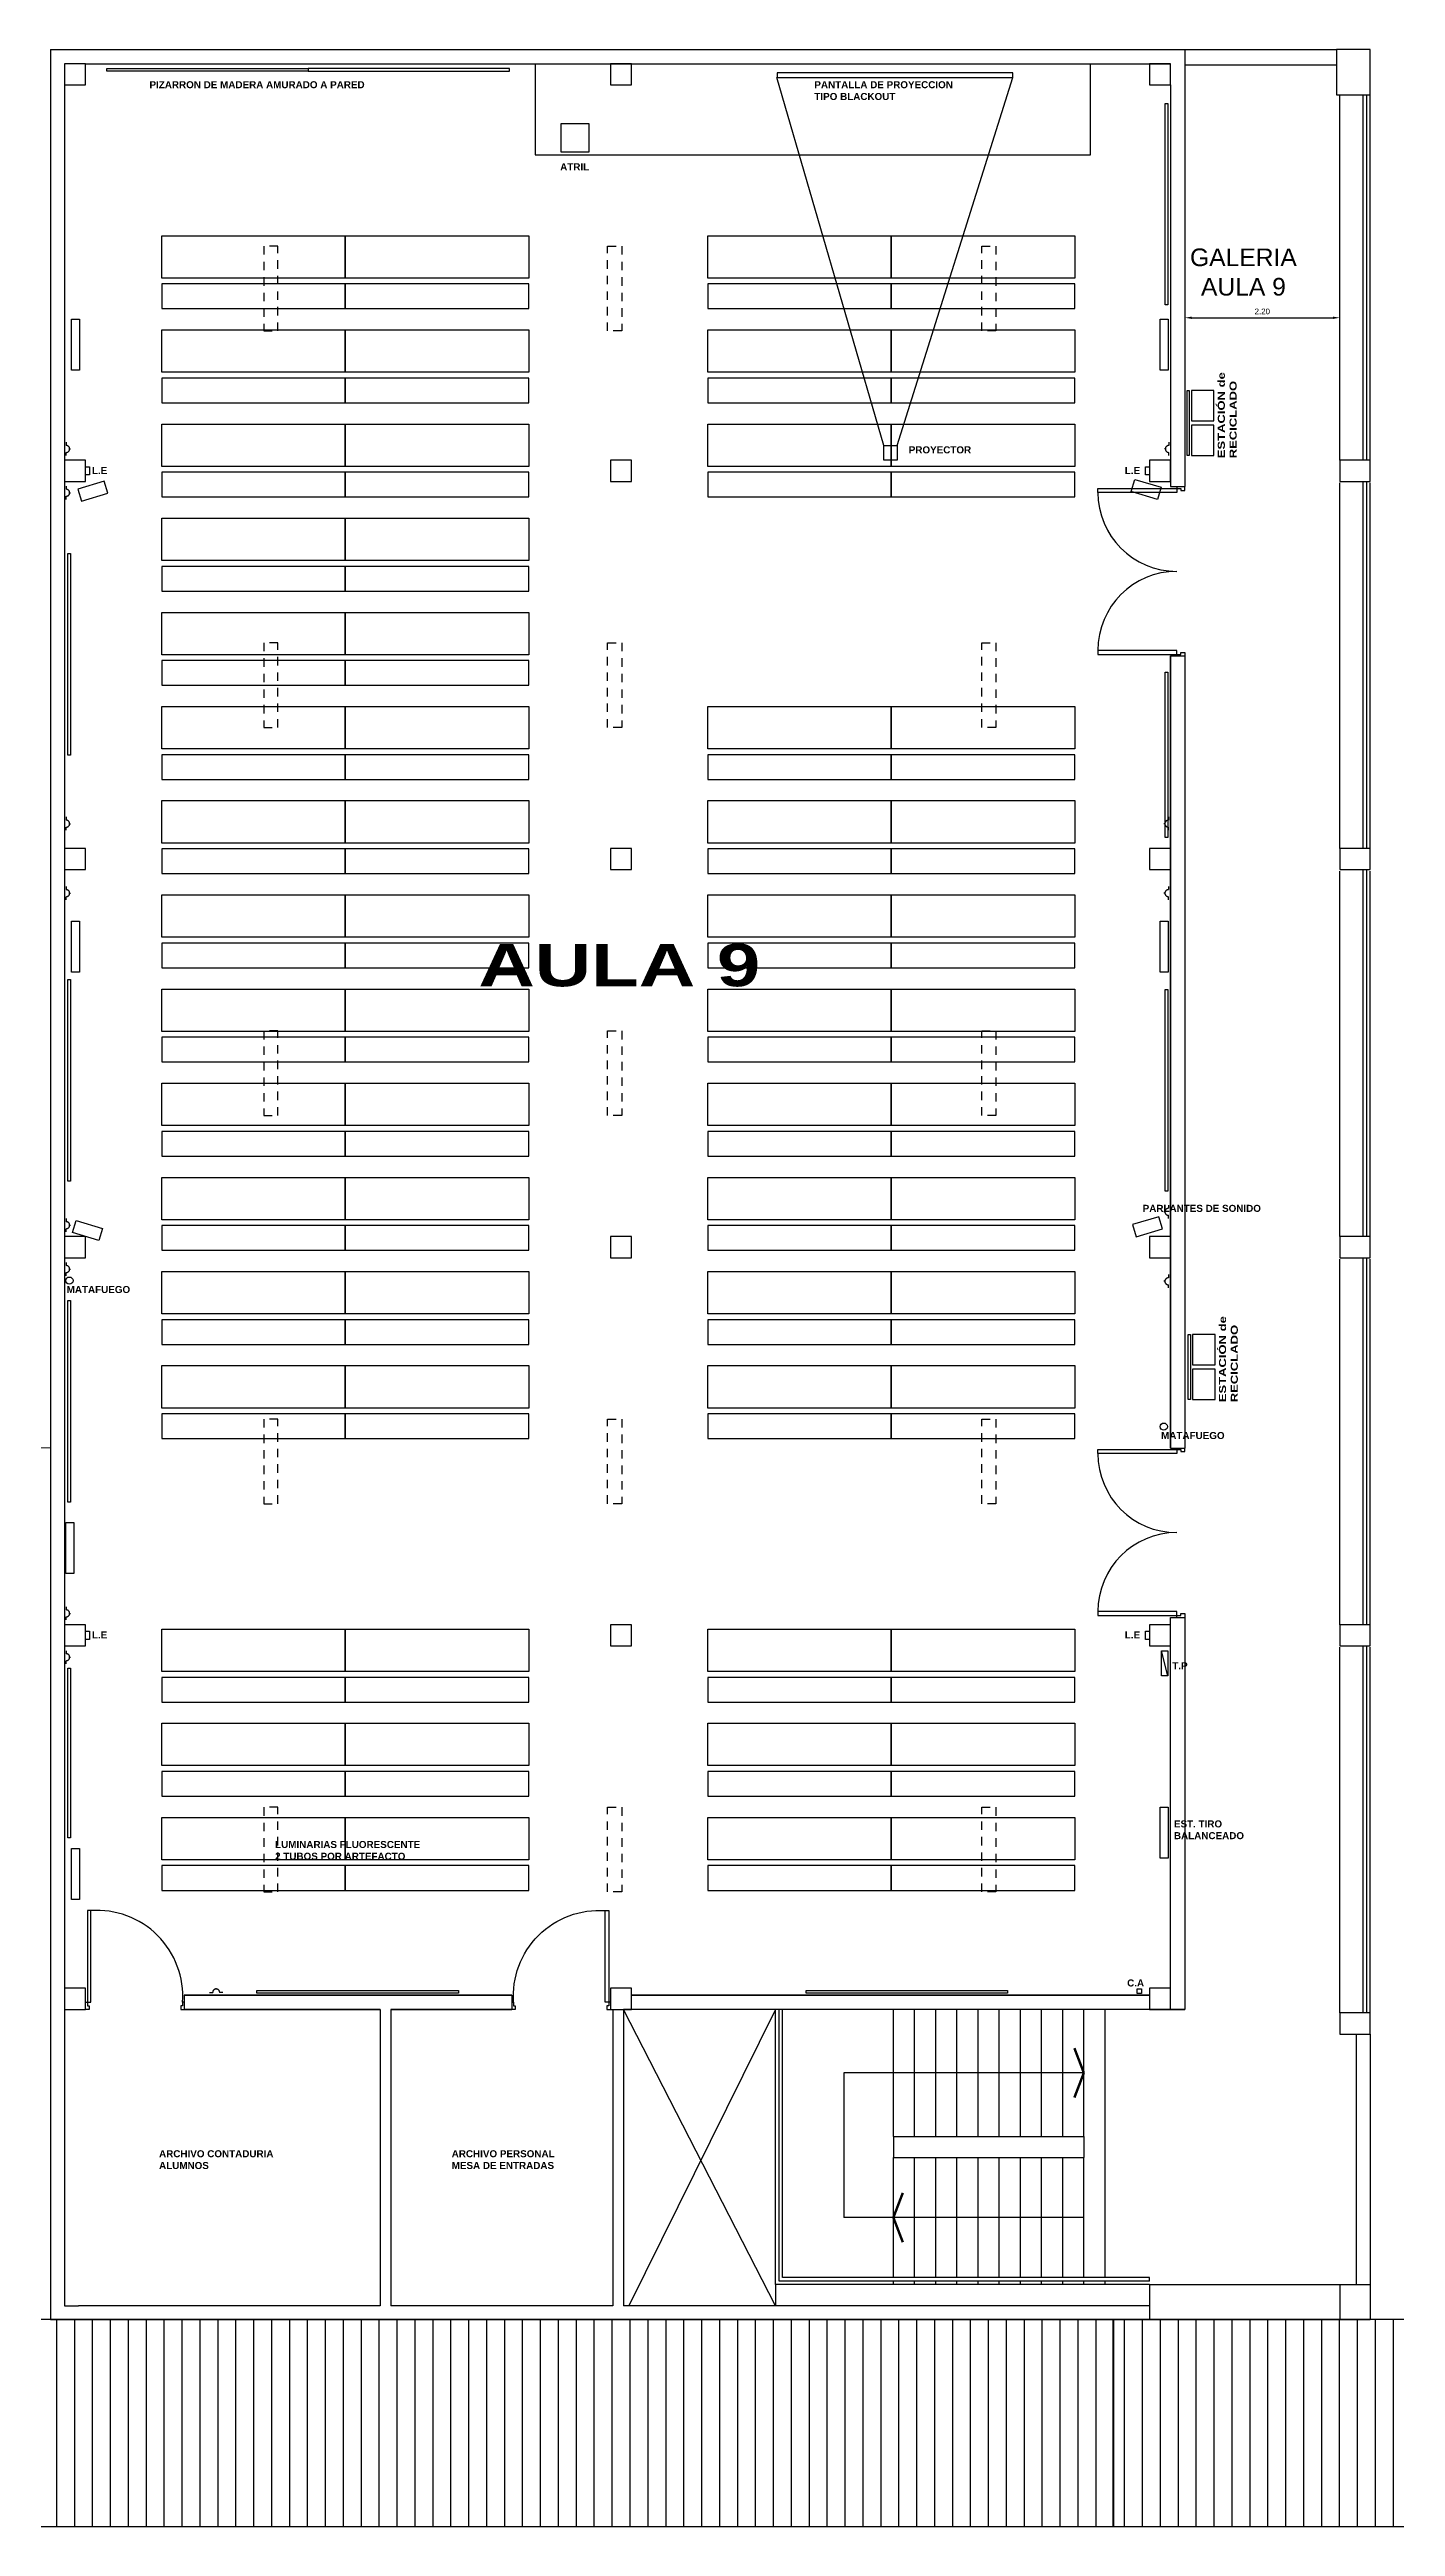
# Model space of a CAD drawing. Header units: millimetres. Extents: x -735 to -481, y 85 to 450.
# Drawn here: x -667.93 to -648.85, y 342.41 to 377.51 of the extents above; entities that cross this region are included whole.
import ezdxf

# ---------------------------------------------------------------- set-up
doc = ezdxf.new("R2010")
doc.units = ezdxf.units.MM
doc.header["$PDMODE"] = 35
doc.header["$PDSIZE"] = -2
doc.linetypes.add('ACAD_ISO02W100', pattern=[15, 12, -3])
doc.layers.get('0').update_dxf_attribs({"color": 6, "linetype": 'CONTINUOUS'})
doc.layers.get('Defpoints').update_dxf_attribs({"linetype": 'CONTINUOUS'})
for name, color, linetype in [('01', 1, 'CONTINUOUS'), ('1', 1, 'CONTINUOUS'), ('A-CARPINTERIAS PUERTAS', 2, 'CONTINUOUS'), ('A-MUROS', 5, 'CONTINUOUS'), ('dib - cotas', 1, 'CONTINUOUS'), ('dib - muro vista1', 1, 'CONTINUOUS'), ('dib - muro vista2', 2, 'CONTINUOUS'), ('dib - texto', 2, 'CONTINUOUS'), ('dib-muros corte', 5, 'CONTINUOUS'), ('dib-muros vista 2', 2, 'CONTINUOUS'), ('E-COLUMNAS CUADRADAS', 6, 'CONTINUOUS'), ('ESTUFAS', 50, 'CONTINUOUS'), ('HOJA', 4, 'CONTINUOUS'), ('iluminacion LED', 10, 'CONTINUOUS'), ('LUZ EMERGENCIA', 2, 'CONTINUOUS'), ('matafuegos', 1, 'CONTINUOUS'), ('mobiliario aulas', 254, 'CONTINUOUS'), ('MUROS', 4, 'CONTINUOUS'), ('SOLADOS EXTERIORES', 8, 'CONTINUOUS'), ('sonido', 1, 'CONTINUOUS'), ('T-LOCALES', 7, 'CONTINUOUS'), ('TABLERO PRINCIPAL', 1, 'CONTINUOUS'), ('TEXTO1-100', 1, 'CONTINUOUS'), ('tomas', 10, 'CONTINUOUS'), ('VISTA', 1, 'CONTINUOUS')]:
    doc.layers.add(name, color=color, linetype=linetype)
doc.layers.add('SUPERFICIES', color=6, linetype='CONTINUOUS', plot=False)
doc.styles.add('ARIAL', font='swisseb.ttf', dxfattribs={"width": 1.32})
doc.styles.get("Standard").update_dxf_attribs({"font": 'arial.ttf'})
doc.styles.add('STYLE1', font='swisseb.ttf', dxfattribs={"width": 1.32})
doc.styles.add('STYLE2', font='arial.ttf')
doc.dimstyles.new('COTAS2', dxfattribs={"dimtxt": 0.2, "dimasz": 0.25, "dimexe": 0.2, "dimexo": 0.2, "dimgap": 0.12, "dimtad": 1, "dimzin": 0, "dimdsep": 46, "dimtxsty": 'STYLE2', "dimcen": 2.5, "dimse1": 1, "dimse2": 1, "dimclrd": 1, "dimclre": 1, "dimclrt": 2, "dimadec": 0, "dimazin": 0, "dimtfac": 1, "dimtdec": 4, "dimtofl": 0, "dimtmove": 1, "dimatfit": 3, "dimfxl": 1, "dimtolj": 1, "dimtzin": 0, "dimarcsym": 0})

# ---------------------------------------------------------------- blocks, each defined once
blk = doc.blocks.new('puerta1.4')
at = {"color": 3}
blk.add_lwpolyline([(9.878, 28.775), (9.928, 28.775), (9.928, 30.075), (9.878, 30.075)], close=True, dxfattribs=at)
at = {"color": 2}
for points in [[(9.853, 28.775), (9.878, 28.775), (9.878, 28.725), (9.903, 28.725), (9.903, 28.675), (9.878, 28.675), (9.878, 28.675), (9.853, 28.675)], [(11.252, 28.775), (11.228, 28.775), (11.228, 28.725), (11.203, 28.725), (11.203, 28.675), (11.228, 28.675), (11.228, 28.675), (11.252, 28.675)]]:
    blk.add_lwpolyline(points, dxfattribs=at)
at = {"color": 1}
blk.add_arc((10.012, 28.86), 1.218, 356.0169, 93.9831, dxfattribs=at)
blk = doc.blocks.new('*D139')
at = {"layer": '01', "color": 1, "lineweight": -2, "transparency": 16777216}
blk.add_line((-651.737, 373.706), (-649.737, 373.706), dxfattribs=at)
at = {"layer": '01', "color": 1, "transparency": 16777216}
for points in [[(-651.737, 373.722), (-651.737, 373.689), (-651.837, 373.706)], [(-649.737, 373.722), (-649.737, 373.689), (-649.637, 373.706)]]:
    blk.add_solid(points, dxfattribs=at)
at = {"layer": 'Defpoints', "color": 0, "transparency": 16777216}
for p in [(-649.637, 374.723), (-651.837, 374.001), (-649.637, 373.706)]:
    blk.add_point(p, dxfattribs=at)
at = {"layer": '01', "color": 2, "transparency": 16777216, "insert": (-650.737, 373.795), "char_height": 0.08, "attachment_point": 5, "style": 'STYLE2'}
blk.add_mtext('\\A1;2.20', dxfattribs=at)

msp = doc.modelspace()

# ---------------------------------------------------------------- hatches: boundary and pattern name
at = {"layer": 'dib - muro vista1'}
h = msp.add_hatch(dxfattribs=at)
h.set_pattern_fill('ANSI31', color=256, scale=0.08, angle=45, style=0)
h.set_pattern_definition([(90, (-597.3173, 264.55573), (-0.254, 3e-17), [])])
h.paths.add_polyline_path([(-652.855, 345.344), (-652.855, 342.409), (-596.445, 342.409), (-596.445, 345.344)])

# ---------------------------------------------------------------- linework, layer by layer
at = {"layer": '1'}
for points in [[(-649.687, 377.506), (-649.687, 377.506)], [(-651.743, 372.675), (-651.743, 372.245)], [(-651.743, 372.245), (-651.423, 372.245), (-651.423, 372.675), (-651.743, 372.675)], [(-651.743, 372.183), (-651.743, 371.753)], [(-651.743, 371.753), (-651.423, 371.753), (-651.423, 372.183), (-651.743, 372.183)], [(-651.726, 359.298), (-651.726, 358.868)], [(-651.726, 358.868), (-651.406, 358.868), (-651.406, 359.298), (-651.726, 359.298)], [(-651.726, 358.806), (-651.726, 358.376)], [(-651.726, 358.376), (-651.406, 358.376), (-651.406, 358.806), (-651.726, 358.806)]]:
    msp.add_lwpolyline(points, dxfattribs=at)
for points in [[(-651.772, 372.675), (-651.772, 371.753), (-651.803, 371.753), (-651.803, 372.675)], [(-651.755, 359.298), (-651.755, 358.376), (-651.786, 358.376), (-651.786, 359.298)]]:
    msp.add_lwpolyline(points, close=True, dxfattribs=at)
at = {"layer": 'A-CARPINTERIAS PUERTAS', "color": 3}
for points in [[(-651.949, 371.288), (-651.949, 371.232), (-653.068, 371.232), (-653.068, 371.288)], [(-651.949, 368.936), (-651.949, 368.992), (-653.068, 368.992), (-653.068, 368.936)], [(-651.949, 357.668), (-651.949, 357.612), (-653.068, 357.612), (-653.068, 357.668)], [(-651.949, 355.316), (-651.949, 355.372), (-653.068, 355.372), (-653.068, 355.316)]]:
    msp.add_lwpolyline(points, close=True, dxfattribs=at)
at = {"layer": 'A-CARPINTERIAS PUERTAS', "color": 2}
for points in [[(-651.949, 371.316), (-651.949, 371.288), (-651.893, 371.288), (-651.893, 371.26), (-651.837, 371.26), (-651.837, 371.288), (-651.837, 371.288), (-651.837, 371.316)], [(-651.949, 368.916), (-651.949, 368.936), (-651.893, 368.936), (-651.893, 368.964), (-651.837, 368.964), (-651.837, 368.936), (-651.837, 368.936), (-651.837, 368.916)], [(-651.949, 357.688), (-651.949, 357.668), (-651.893, 357.668), (-651.893, 357.64), (-651.837, 357.64), (-651.837, 357.668), (-651.837, 357.668), (-651.837, 357.688)], [(-651.949, 355.288), (-651.949, 355.316), (-651.893, 355.316), (-651.893, 355.344), (-651.837, 355.344), (-651.837, 355.316), (-651.837, 355.316), (-651.837, 355.288)]]:
    msp.add_lwpolyline(points, dxfattribs=at)
at = {"layer": 'A-CARPINTERIAS PUERTAS'}
for centre, start, end in [((-651.949, 371.232), 180, 270), ((-651.949, 368.992), 90, 180), ((-651.949, 357.612), 180, 270), ((-651.949, 355.372), 90, 180)]:
    msp.add_arc(centre, 1.12, start, end, dxfattribs=at)
at = {"layer": 'A-MUROS'}
for p, q in [((-651.837, 352.623), (-651.837, 349.736)), ((-657.537, 349.736), (-659.792, 349.736)), ((-651.837, 349.736), (-657.637, 349.736)), ((-655.967, 347.936), (-653.267, 347.936)), ((-655.967, 347.936), (-655.967, 347.636)), ((-653.267, 347.936), (-653.267, 347.636)), ((-655.967, 347.636), (-653.267, 347.636))]:
    msp.add_line(p, q, dxfattribs=at)
at = {"layer": 'dib - cotas'}
for p, q in [((-670.728, 345.344), (-596.445, 345.344)), ((-652.855, 345.346), (-596.445, 345.346)), ((-652.855, 345.344), (-652.855, 342.409)), ((-670.73, 342.409), (-596.445, 342.409))]:
    msp.add_line(p, q, dxfattribs=at)
at = {"layer": 'dib - muro vista1'}
for p, q in [((-667.917, 357.691), (-691.826, 357.653)), ((-657.587, 345.886), (-657.587, 349.736)), ((-657.537, 345.936), (-657.537, 349.736)), ((-653.267, 348.836), (-656.67, 348.836)), ((-656.67, 348.836), (-656.67, 346.786)), ((-653.267, 346.786), (-656.67, 346.786)), ((-652.337, 345.886), (-657.587, 345.886)), ((-652.337, 345.936), (-657.537, 345.936)), ((-652.337, 345.886), (-652.337, 345.936)), ((-667.826, 342.409), (-667.826, 345.344)), ((-667.572, 342.409), (-667.572, 345.344)), ((-667.318, 342.409), (-667.318, 345.344)), ((-667.064, 342.409), (-667.064, 345.344)), ((-666.81, 342.409), (-666.81, 345.344)), ((-666.556, 342.409), (-666.556, 345.344)), ((-666.302, 342.409), (-666.302, 345.344)), ((-666.048, 342.409), (-666.048, 345.344)), ((-665.794, 342.409), (-665.794, 345.344)), ((-665.54, 342.409), (-665.54, 345.344)), ((-665.286, 342.409), (-665.286, 345.344)), ((-665.032, 342.409), (-665.032, 345.344)), ((-664.778, 342.409), (-664.778, 345.344)), ((-664.524, 342.409), (-664.524, 345.344)), ((-664.27, 342.409), (-664.27, 345.344)), ((-664.016, 342.409), (-664.016, 345.344)), ((-663.762, 342.409), (-663.762, 345.344)), ((-663.508, 342.409), (-663.508, 345.344)), ((-663.254, 342.409), (-663.254, 345.344)), ((-663, 342.409), (-663, 345.344)), ((-662.746, 342.409), (-662.746, 345.344)), ((-662.492, 342.409), (-662.492, 345.344)), ((-662.238, 342.409), (-662.238, 345.344)), ((-661.984, 342.409), (-661.984, 345.344)), ((-661.73, 342.409), (-661.73, 345.344)), ((-661.476, 342.409), (-661.476, 345.344)), ((-661.222, 342.409), (-661.222, 345.344)), ((-660.968, 342.409), (-660.968, 345.344)), ((-660.714, 342.409), (-660.714, 345.344)), ((-660.46, 342.409), (-660.46, 345.344)), ((-660.206, 342.409), (-660.206, 345.344)), ((-659.952, 342.409), (-659.952, 345.344)), ((-659.698, 342.409), (-659.698, 345.344)), ((-659.444, 342.409), (-659.444, 345.344)), ((-659.19, 342.409), (-659.19, 345.344)), ((-658.936, 342.409), (-658.936, 345.344)), ((-658.682, 342.409), (-658.682, 345.344)), ((-658.428, 342.409), (-658.428, 345.344)), ((-658.174, 342.409), (-658.174, 345.344)), ((-657.92, 342.409), (-657.92, 345.344)), ((-657.666, 342.409), (-657.666, 345.344)), ((-657.412, 342.409), (-657.412, 345.344)), ((-657.158, 342.409), (-657.158, 345.344)), ((-656.904, 342.409), (-656.904, 345.344)), ((-656.65, 342.409), (-656.65, 345.344)), ((-656.396, 342.409), (-656.396, 345.344)), ((-656.142, 342.409), (-656.142, 345.344)), ((-655.888, 342.409), (-655.888, 345.344)), ((-655.634, 342.409), (-655.634, 345.344)), ((-655.38, 342.409), (-655.38, 345.344)), ((-655.126, 342.409), (-655.126, 345.344)), ((-654.872, 342.409), (-654.872, 345.344)), ((-654.618, 342.409), (-654.618, 345.344)), ((-654.364, 342.409), (-654.364, 345.344)), ((-654.11, 342.409), (-654.11, 345.344)), ((-653.856, 342.409), (-653.856, 345.344)), ((-653.602, 342.409), (-653.602, 345.344)), ((-653.348, 342.409), (-653.348, 345.344)), ((-653.094, 342.409), (-653.094, 345.344)), ((-652.84, 342.409), (-652.84, 345.344))]:
    msp.add_line(p, q, dxfattribs=at)
at = {"layer": 'dib - muro vista1', "const_width": 0.035}
for points in [[(-653.267, 348.836), (-653.401, 349.186)], [(-653.267, 348.836), (-653.401, 348.486)], [(-655.967, 346.786), (-655.833, 347.136)], [(-655.967, 346.786), (-655.833, 346.436)]]:
    msp.add_lwpolyline(points, dxfattribs=at)
at = {"layer": 'dib - muro vista2'}
for p, q in [((-657.637, 345.836), (-657.637, 349.736)), ((-655.967, 347.936), (-655.967, 349.736)), ((-655.667, 347.936), (-655.667, 349.736)), ((-655.367, 347.936), (-655.367, 349.736)), ((-655.067, 347.936), (-655.067, 349.736)), ((-654.767, 347.936), (-654.767, 349.736)), ((-654.467, 347.936), (-654.467, 349.736)), ((-654.167, 347.936), (-654.167, 349.736)), ((-653.867, 347.936), (-653.867, 349.736)), ((-653.567, 347.936), (-653.567, 349.736)), ((-653.267, 347.936), (-653.267, 349.736)), ((-652.967, 345.936), (-652.967, 349.736)), ((-655.967, 345.936), (-655.967, 347.636)), ((-655.667, 345.936), (-655.667, 347.636)), ((-655.367, 345.936), (-655.367, 347.636)), ((-655.067, 345.936), (-655.067, 347.636)), ((-654.767, 345.936), (-654.767, 347.636)), ((-654.467, 345.936), (-654.467, 347.636)), ((-654.167, 345.936), (-654.167, 347.636)), ((-653.867, 345.936), (-653.867, 347.636)), ((-653.567, 345.936), (-653.567, 347.636)), ((-653.267, 345.936), (-653.267, 347.636)), ((-652.337, 345.836), (-657.637, 345.836)), ((-655.967, 345.836), (-655.967, 345.886)), ((-655.667, 345.836), (-655.667, 345.886)), ((-655.367, 345.836), (-655.367, 345.886)), ((-655.067, 345.836), (-655.067, 345.886)), ((-654.767, 345.836), (-654.767, 345.886)), ((-654.467, 345.836), (-654.467, 345.886)), ((-654.167, 345.836), (-654.167, 345.886)), ((-653.867, 345.836), (-653.867, 345.886)), ((-653.567, 345.836), (-653.567, 345.886)), ((-653.267, 345.836), (-653.267, 345.886)), ((-652.967, 345.836), (-652.967, 345.886)), ((-652.337, 345.836), (-649.637, 345.836)), ((-649.637, 345.336), (-652.337, 345.336))]:
    msp.add_line(p, q, dxfattribs=at)
at = {"layer": 'dib-muros corte'}
for p, q in [((-652.037, 368.916), (-652.037, 357.688)), ((-651.837, 368.916), (-651.837, 357.688))]:
    msp.add_line(p, q, dxfattribs=at)
at = {"layer": 'dib-muros vista 2'}
for p, q in [((-651.837, 377.506), (-649.687, 377.506)), ((-651.837, 377.291), (-649.687, 377.291)), ((-649.637, 371.686), (-649.637, 376.866)), ((-649.207, 371.686), (-649.207, 376.866)), ((-649.637, 366.186), (-649.637, 371.366)), ((-649.207, 366.186), (-649.207, 371.366)), ((-649.637, 360.686), (-649.637, 365.866)), ((-649.207, 360.686), (-649.207, 365.866)), ((-649.637, 355.186), (-649.637, 360.366)), ((-649.207, 355.186), (-649.207, 360.366)), ((-649.637, 349.686), (-649.637, 354.866)), ((-649.207, 349.686), (-649.207, 354.866))]:
    msp.add_line(p, q, dxfattribs=at)
at = {"layer": 'E-COLUMNAS CUADRADAS'}
for p, q in [((-667.917, 377.506), (-651.837, 377.506)), ((-667.417, 377.306), (-652.037, 377.306))]:
    msp.add_line(p, q, dxfattribs=at)
for points in [[(-667.717, 377.306), (-667.717, 377.006), (-667.417, 377.006), (-667.417, 377.306)], [(-652.337, 377.306), (-652.337, 377.006), (-652.037, 377.006), (-652.037, 377.306)], [(-667.717, 371.686), (-667.717, 371.386), (-667.417, 371.386), (-667.417, 371.686)], [(-652.337, 371.686), (-652.337, 371.386), (-652.037, 371.386), (-652.037, 371.686)], [(-649.637, 371.686), (-649.637, 371.386), (-649.207, 371.386), (-649.207, 371.686)], [(-667.717, 366.186), (-667.717, 365.886), (-667.417, 365.886), (-667.417, 366.186)], [(-652.337, 366.186), (-652.337, 365.886), (-652.037, 365.886), (-652.037, 366.186)], [(-649.637, 366.186), (-649.637, 365.886), (-649.207, 365.886), (-649.207, 366.186)], [(-667.717, 360.686), (-667.717, 360.386), (-667.417, 360.386), (-667.417, 360.686)], [(-652.337, 360.686), (-652.337, 360.386), (-652.037, 360.386), (-652.037, 360.686)], [(-649.637, 360.686), (-649.637, 360.386), (-649.207, 360.386), (-649.207, 360.686)], [(-667.717, 355.186), (-667.717, 354.886), (-667.417, 354.886), (-667.417, 355.186)], [(-652.337, 355.186), (-652.337, 354.886), (-652.037, 354.886), (-652.037, 355.186)], [(-649.637, 355.186), (-649.637, 354.886), (-649.207, 354.886), (-649.207, 355.186)], [(-667.717, 350.036), (-667.717, 349.736), (-667.417, 349.736), (-667.417, 350.036)], [(-652.337, 350.036), (-652.337, 349.736), (-652.037, 349.736), (-652.037, 350.036)], [(-649.637, 349.686), (-649.637, 349.386), (-649.207, 349.386), (-649.207, 349.686)]]:
    msp.add_lwpolyline(points, close=True, dxfattribs=at)
for points in [[(-659.677, 377.006), (-659.677, 377.306), (-659.977, 377.306), (-659.977, 377.006), (-659.677, 377.006)], [(-649.637, 377.506), (-649.687, 377.506), (-649.687, 376.866), (-649.207, 376.866), (-649.207, 377.506), (-649.637, 377.506)], [(-659.677, 371.386), (-659.677, 371.686), (-659.977, 371.686), (-659.977, 371.386), (-659.677, 371.386)], [(-659.677, 365.886), (-659.677, 366.186), (-659.977, 366.186)], [(-659.977, 366.186), (-659.977, 365.886), (-659.677, 365.886)], [(-659.677, 360.386), (-659.677, 360.686), (-659.977, 360.686), (-659.977, 360.386), (-659.677, 360.386)], [(-659.677, 354.886), (-659.677, 355.186), (-659.977, 355.186), (-659.977, 354.886), (-659.677, 354.886)], [(-659.677, 349.736), (-659.677, 350.036), (-659.977, 350.036), (-659.977, 349.736), (-659.677, 349.736)]]:
    msp.add_lwpolyline(points, dxfattribs=at)
at = {"layer": 'ESTUFAS', "linetype": 'ACAD_ISO02W100'}
for points in [[(-667.504, 373.684), (-667.504, 372.963), (-667.618, 372.963), (-667.618, 373.684)], [(-652.072, 373.684), (-652.072, 372.963), (-652.186, 372.963), (-652.186, 373.684)], [(-667.504, 365.155), (-667.504, 364.434), (-667.618, 364.434), (-667.618, 365.155)], [(-652.072, 365.155), (-652.072, 364.434), (-652.186, 364.434), (-652.186, 365.155)], [(-667.583, 356.636), (-667.583, 355.914), (-667.697, 355.914), (-667.697, 356.636)], [(-652.072, 352.6), (-652.072, 351.878), (-652.186, 351.878), (-652.186, 352.6)], [(-667.504, 352.015), (-667.504, 351.293), (-667.618, 351.293), (-667.618, 352.015)]]:
    msp.add_lwpolyline(points, close=True, dxfattribs=at)
at = {"layer": 'HOJA'}
for p, q in [((-657.637, 345.536), (-659.792, 349.736)), ((-657.637, 349.736), (-659.717, 345.536)), ((-657.637, 345.836), (-657.637, 345.536))]:
    msp.add_line(p, q, dxfattribs=at)
at = {"layer": 'iluminacion LED', "linetype": 'ACAD_ISO02W100', "ltscale": 0.01}
for points in [[(-664.692, 374.72), (-664.892, 374.72), (-664.892, 373.52), (-664.692, 373.52)], [(-660.017, 374.72), (-659.817, 374.72), (-659.817, 373.52), (-660.017, 373.52)], [(-654.515, 373.52), (-654.715, 373.52), (-654.715, 374.72), (-654.515, 374.72)], [(-664.692, 369.1), (-664.892, 369.1), (-664.892, 367.9), (-664.692, 367.9)], [(-660.017, 369.1), (-659.817, 369.1), (-659.817, 367.9), (-660.017, 367.9)], [(-654.515, 367.9), (-654.715, 367.9), (-654.715, 369.1), (-654.515, 369.1)], [(-664.692, 363.6), (-664.892, 363.6), (-664.892, 362.4), (-664.692, 362.4)], [(-660.017, 363.6), (-659.817, 363.6), (-659.817, 362.4), (-660.017, 362.4)], [(-654.515, 362.4), (-654.715, 362.4), (-654.715, 363.6), (-654.515, 363.6)], [(-664.692, 358.1), (-664.892, 358.1), (-664.892, 356.9), (-664.692, 356.9)], [(-660.017, 358.1), (-659.817, 358.1), (-659.817, 356.9), (-660.017, 356.9)], [(-654.515, 356.9), (-654.715, 356.9), (-654.715, 358.1), (-654.515, 358.1)], [(-664.692, 352.6), (-664.892, 352.6), (-664.892, 351.4), (-664.692, 351.4)], [(-660.017, 352.6), (-659.817, 352.6), (-659.817, 351.4), (-660.017, 351.4)], [(-654.515, 351.4), (-654.715, 351.4), (-654.715, 352.6), (-654.515, 352.6)]]:
    msp.add_lwpolyline(points, close=True, dxfattribs=at)
at = {"layer": 'LUZ EMERGENCIA'}
for points in [[(-667.364, 371.595), (-667.364, 371.478), (-667.417, 371.478), (-667.417, 371.595)], [(-652.337, 371.595), (-652.337, 371.478), (-652.391, 371.478), (-652.391, 371.595)], [(-667.364, 355.095), (-667.364, 354.978), (-667.417, 354.978), (-667.417, 355.095)], [(-652.337, 355.095), (-652.337, 354.978), (-652.391, 354.978), (-652.391, 355.095)]]:
    msp.add_lwpolyline(points, close=True, dxfattribs=at)
at = {"layer": 'matafuegos'}
for centre in [(-667.647, 360.062), (-652.134, 357.993)]:
    msp.add_circle(centre, 0.0511, dxfattribs=at)
at = {"layer": 'mobiliario aulas', "linetype": 'ACAD_ISO02W100'}
for p, q in [((-661.046, 377.306), (-661.046, 376.013)), ((-653.174, 376.013), (-653.174, 377.306)), ((-661.046, 376.013), (-653.174, 376.013))]:
    msp.add_line(p, q, dxfattribs=at)
at = {"layer": 'mobiliario aulas'}
for points in [[(-667.118, 377.236), (-664.263, 377.236), (-664.263, 377.199), (-667.118, 377.199)], [(-661.407, 377.236), (-664.263, 377.236), (-664.263, 377.199), (-661.407, 377.199)], [(-652.075, 376.742), (-652.075, 373.887), (-652.113, 373.887), (-652.113, 376.742)], [(-667.633, 370.365), (-667.633, 367.509), (-667.671, 367.509), (-667.671, 370.365)], [(-652.075, 368.682), (-652.075, 366.343), (-652.113, 366.343), (-652.113, 368.682)], [(-667.633, 364.327), (-667.633, 361.471), (-667.671, 361.471), (-667.671, 364.327)], [(-652.075, 364.186), (-652.075, 361.331), (-652.113, 361.331), (-652.113, 364.186)], [(-667.633, 359.78), (-667.633, 356.924), (-667.671, 356.924), (-667.671, 359.78)], [(-667.633, 354.571), (-667.633, 352.166), (-667.671, 352.166), (-667.671, 354.571)], [(-664.988, 350.001), (-662.132, 350.001), (-662.132, 349.963), (-664.988, 349.963)], [(-657.202, 350.001), (-654.347, 350.001), (-654.347, 349.963), (-657.202, 349.963)]]:
    msp.add_lwpolyline(points, close=True, dxfattribs=at)
at = {"layer": 'mobiliario aulas', "linetype": 'ACAD_ISO02W100'}
for points in [[(-660.681, 376.456), (-660.681, 376.056), (-660.281, 376.056), (-660.281, 376.456), (-660.681, 376.456)], [(-666.336, 374.269), (-666.336, 374.869), (-663.736, 374.869), (-663.736, 374.269), (-666.336, 374.269)], [(-663.736, 374.269), (-663.736, 374.869), (-661.136, 374.869), (-661.136, 374.269), (-663.736, 374.269)], [(-658.596, 374.269), (-658.596, 374.869), (-655.996, 374.869), (-655.996, 374.269), (-658.596, 374.269)], [(-655.996, 374.269), (-655.996, 374.869), (-653.396, 374.869), (-653.396, 374.269), (-655.996, 374.269)], [(-666.336, 374.185), (-666.336, 373.835), (-663.736, 373.835), (-663.736, 374.185), (-666.336, 374.185)], [(-663.736, 374.185), (-663.736, 373.835), (-661.136, 373.835), (-661.136, 374.185), (-663.736, 374.185)], [(-658.596, 374.185), (-658.596, 373.835), (-655.996, 373.835), (-655.996, 374.185), (-658.596, 374.185)], [(-655.996, 374.185), (-655.996, 373.835), (-653.396, 373.835), (-653.396, 374.185), (-655.996, 374.185)], [(-666.336, 372.934), (-666.336, 373.534), (-663.736, 373.534), (-663.736, 372.934), (-666.336, 372.934)], [(-663.736, 372.934), (-663.736, 373.534), (-661.136, 373.534), (-661.136, 372.934), (-663.736, 372.934)], [(-658.596, 372.934), (-658.596, 373.534), (-655.996, 373.534), (-655.996, 372.934), (-658.596, 372.934)], [(-655.996, 372.934), (-655.996, 373.534), (-653.396, 373.534), (-653.396, 372.934), (-655.996, 372.934)], [(-666.336, 372.851), (-666.336, 372.501), (-663.736, 372.501), (-663.736, 372.851), (-666.336, 372.851)], [(-663.736, 372.851), (-663.736, 372.501), (-661.136, 372.501), (-661.136, 372.851), (-663.736, 372.851)], [(-658.596, 372.851), (-658.596, 372.501), (-655.996, 372.501), (-655.996, 372.851), (-658.596, 372.851)], [(-655.996, 372.851), (-655.996, 372.501), (-653.396, 372.501), (-653.396, 372.851), (-655.996, 372.851)], [(-666.336, 371.6), (-666.336, 372.2), (-663.736, 372.2), (-663.736, 371.6), (-666.336, 371.6)], [(-663.736, 371.6), (-663.736, 372.2), (-661.136, 372.2), (-661.136, 371.6), (-663.736, 371.6)], [(-658.596, 371.6), (-658.596, 372.2), (-655.996, 372.2), (-655.996, 371.6), (-658.596, 371.6)], [(-655.996, 371.6), (-655.996, 372.2), (-653.396, 372.2), (-653.396, 371.6), (-655.996, 371.6)], [(-666.336, 371.516), (-666.336, 371.166), (-663.736, 371.166), (-663.736, 371.516), (-666.336, 371.516)], [(-663.736, 371.516), (-663.736, 371.166), (-661.136, 371.166), (-661.136, 371.516), (-663.736, 371.516)], [(-658.596, 371.516), (-658.596, 371.166), (-655.996, 371.166), (-655.996, 371.516), (-658.596, 371.516)], [(-655.996, 371.516), (-655.996, 371.166), (-653.396, 371.166), (-653.396, 371.516), (-655.996, 371.516)], [(-666.336, 370.266), (-666.336, 370.866), (-663.736, 370.866), (-663.736, 370.266), (-666.336, 370.266)], [(-663.736, 370.266), (-663.736, 370.866), (-661.136, 370.866), (-661.136, 370.266), (-663.736, 370.266)], [(-666.336, 370.182), (-666.336, 369.832), (-663.736, 369.832), (-663.736, 370.182), (-666.336, 370.182)], [(-663.736, 370.182), (-663.736, 369.832), (-661.136, 369.832), (-661.136, 370.182), (-663.736, 370.182)], [(-666.336, 368.931), (-666.336, 369.531), (-663.736, 369.531), (-663.736, 368.931), (-666.336, 368.931)], [(-663.736, 368.931), (-663.736, 369.531), (-661.136, 369.531), (-661.136, 368.931), (-663.736, 368.931)], [(-666.336, 368.848), (-666.336, 368.498), (-663.736, 368.498), (-663.736, 368.848), (-666.336, 368.848)], [(-663.736, 368.848), (-663.736, 368.498), (-661.136, 368.498), (-661.136, 368.848), (-663.736, 368.848)], [(-666.336, 367.597), (-666.336, 368.197), (-663.736, 368.197), (-663.736, 367.597), (-666.336, 367.597)], [(-663.736, 367.597), (-663.736, 368.197), (-661.136, 368.197), (-661.136, 367.597), (-663.736, 367.597)], [(-658.596, 367.597), (-658.596, 368.197), (-655.996, 368.197), (-655.996, 367.597), (-658.596, 367.597)], [(-655.996, 367.597), (-655.996, 368.197), (-653.396, 368.197), (-653.396, 367.597), (-655.996, 367.597)], [(-666.336, 367.513), (-666.336, 367.163), (-663.736, 367.163), (-663.736, 367.513), (-666.336, 367.513)], [(-663.736, 367.513), (-663.736, 367.163), (-661.136, 367.163), (-661.136, 367.513), (-663.736, 367.513)], [(-658.596, 367.513), (-658.596, 367.163), (-655.996, 367.163), (-655.996, 367.513), (-658.596, 367.513)], [(-655.996, 367.513), (-655.996, 367.163), (-653.396, 367.163), (-653.396, 367.513), (-655.996, 367.513)], [(-666.336, 366.263), (-666.336, 366.863), (-663.736, 366.863), (-663.736, 366.263), (-666.336, 366.263)], [(-663.736, 366.263), (-663.736, 366.863), (-661.136, 366.863), (-661.136, 366.263), (-663.736, 366.263)], [(-658.596, 366.263), (-658.596, 366.863), (-655.996, 366.863), (-655.996, 366.263), (-658.596, 366.263)], [(-655.996, 366.263), (-655.996, 366.863), (-653.396, 366.863), (-653.396, 366.263), (-655.996, 366.263)], [(-666.336, 366.179), (-666.336, 365.829), (-663.736, 365.829), (-663.736, 366.179), (-666.336, 366.179)], [(-663.736, 366.179), (-663.736, 365.829), (-661.136, 365.829), (-661.136, 366.179), (-663.736, 366.179)], [(-658.596, 366.179), (-658.596, 365.829), (-655.996, 365.829), (-655.996, 366.179), (-658.596, 366.179)], [(-655.996, 366.179), (-655.996, 365.829), (-653.396, 365.829), (-653.396, 366.179), (-655.996, 366.179)], [(-666.336, 364.928), (-666.336, 365.528), (-663.736, 365.528), (-663.736, 364.928), (-666.336, 364.928)], [(-663.736, 364.928), (-663.736, 365.528), (-661.136, 365.528), (-661.136, 364.928), (-663.736, 364.928)], [(-658.596, 364.928), (-658.596, 365.528), (-655.996, 365.528), (-655.996, 364.928), (-658.596, 364.928)], [(-655.996, 364.928), (-655.996, 365.528), (-653.396, 365.528), (-653.396, 364.928), (-655.996, 364.928)], [(-666.336, 364.845), (-666.336, 364.495), (-663.736, 364.495), (-663.736, 364.845), (-666.336, 364.845)], [(-663.736, 364.845), (-663.736, 364.495), (-661.136, 364.495), (-661.136, 364.845), (-663.736, 364.845)], [(-658.596, 364.845), (-658.596, 364.495), (-655.996, 364.495), (-655.996, 364.845), (-658.596, 364.845)], [(-655.996, 364.845), (-655.996, 364.495), (-653.396, 364.495), (-653.396, 364.845), (-655.996, 364.845)], [(-666.336, 363.594), (-666.336, 364.194), (-663.736, 364.194), (-663.736, 363.594), (-666.336, 363.594)], [(-663.736, 363.594), (-663.736, 364.194), (-661.136, 364.194), (-661.136, 363.594), (-663.736, 363.594)], [(-658.596, 363.594), (-658.596, 364.194), (-655.996, 364.194), (-655.996, 363.594), (-658.596, 363.594)], [(-655.996, 363.594), (-655.996, 364.194), (-653.396, 364.194), (-653.396, 363.594), (-655.996, 363.594)], [(-666.336, 363.511), (-666.336, 363.161), (-663.736, 363.161), (-663.736, 363.511), (-666.336, 363.511)], [(-663.736, 363.511), (-663.736, 363.161), (-661.136, 363.161), (-661.136, 363.511), (-663.736, 363.511)], [(-658.596, 363.511), (-658.596, 363.161), (-655.996, 363.161), (-655.996, 363.511), (-658.596, 363.511)], [(-655.996, 363.511), (-655.996, 363.161), (-653.396, 363.161), (-653.396, 363.511), (-655.996, 363.511)], [(-666.336, 362.26), (-666.336, 362.86), (-663.736, 362.86), (-663.736, 362.26), (-666.336, 362.26)], [(-663.736, 362.26), (-663.736, 362.86), (-661.136, 362.86), (-661.136, 362.26), (-663.736, 362.26)], [(-658.596, 362.26), (-658.596, 362.86), (-655.996, 362.86), (-655.996, 362.26), (-658.596, 362.26)], [(-655.996, 362.26), (-655.996, 362.86), (-653.396, 362.86), (-653.396, 362.26), (-655.996, 362.26)], [(-666.336, 362.176), (-666.336, 361.826), (-663.736, 361.826), (-663.736, 362.176), (-666.336, 362.176)], [(-663.736, 362.176), (-663.736, 361.826), (-661.136, 361.826), (-661.136, 362.176), (-663.736, 362.176)], [(-658.596, 362.176), (-658.596, 361.826), (-655.996, 361.826), (-655.996, 362.176), (-658.596, 362.176)], [(-655.996, 362.176), (-655.996, 361.826), (-653.396, 361.826), (-653.396, 362.176), (-655.996, 362.176)], [(-666.336, 360.925), (-666.336, 361.525), (-663.736, 361.525), (-663.736, 360.925), (-666.336, 360.925)], [(-663.736, 360.925), (-663.736, 361.525), (-661.136, 361.525), (-661.136, 360.925), (-663.736, 360.925)], [(-658.596, 360.925), (-658.596, 361.525), (-655.996, 361.525), (-655.996, 360.925), (-658.596, 360.925)], [(-655.996, 360.925), (-655.996, 361.525), (-653.396, 361.525), (-653.396, 360.925), (-655.996, 360.925)], [(-666.336, 360.842), (-666.336, 360.492), (-663.736, 360.492), (-663.736, 360.842), (-666.336, 360.842)], [(-663.736, 360.842), (-663.736, 360.492), (-661.136, 360.492), (-661.136, 360.842), (-663.736, 360.842)], [(-658.596, 360.842), (-658.596, 360.492), (-655.996, 360.492), (-655.996, 360.842), (-658.596, 360.842)], [(-655.996, 360.842), (-655.996, 360.492), (-653.396, 360.492), (-653.396, 360.842), (-655.996, 360.842)], [(-666.336, 359.591), (-666.336, 360.191), (-663.736, 360.191), (-663.736, 359.591), (-666.336, 359.591)], [(-663.736, 359.591), (-663.736, 360.191), (-661.136, 360.191), (-661.136, 359.591), (-663.736, 359.591)], [(-658.596, 359.591), (-658.596, 360.191), (-655.996, 360.191), (-655.996, 359.591), (-658.596, 359.591)], [(-655.996, 359.591), (-655.996, 360.191), (-653.396, 360.191), (-653.396, 359.591), (-655.996, 359.591)], [(-666.336, 359.508), (-666.336, 359.158), (-663.736, 359.158), (-663.736, 359.508), (-666.336, 359.508)], [(-663.736, 359.508), (-663.736, 359.158), (-661.136, 359.158), (-661.136, 359.508), (-663.736, 359.508)], [(-658.596, 359.508), (-658.596, 359.158), (-655.996, 359.158), (-655.996, 359.508), (-658.596, 359.508)], [(-655.996, 359.508), (-655.996, 359.158), (-653.396, 359.158), (-653.396, 359.508), (-655.996, 359.508)], [(-666.336, 358.257), (-666.336, 358.857), (-663.736, 358.857), (-663.736, 358.257), (-666.336, 358.257)], [(-663.736, 358.257), (-663.736, 358.857), (-661.136, 358.857), (-661.136, 358.257), (-663.736, 358.257)], [(-658.596, 358.257), (-658.596, 358.857), (-655.996, 358.857), (-655.996, 358.257), (-658.596, 358.257)], [(-655.996, 358.257), (-655.996, 358.857), (-653.396, 358.857), (-653.396, 358.257), (-655.996, 358.257)], [(-666.336, 358.173), (-666.336, 357.823), (-663.736, 357.823), (-663.736, 358.173), (-666.336, 358.173)], [(-663.736, 358.173), (-663.736, 357.823), (-661.136, 357.823), (-661.136, 358.173), (-663.736, 358.173)], [(-658.596, 358.173), (-658.596, 357.823), (-655.996, 357.823), (-655.996, 358.173), (-658.596, 358.173)], [(-655.996, 358.173), (-655.996, 357.823), (-653.396, 357.823), (-653.396, 358.173), (-655.996, 358.173)], [(-666.336, 354.524), (-666.336, 355.124), (-663.736, 355.124), (-663.736, 354.524), (-666.336, 354.524)], [(-663.736, 354.524), (-663.736, 355.124), (-661.136, 355.124), (-661.136, 354.524), (-663.736, 354.524)], [(-658.596, 354.524), (-658.596, 355.124), (-655.996, 355.124), (-655.996, 354.524), (-658.596, 354.524)], [(-655.996, 354.524), (-655.996, 355.124), (-653.396, 355.124), (-653.396, 354.524), (-655.996, 354.524)], [(-666.336, 354.44), (-666.336, 354.09), (-663.736, 354.09), (-663.736, 354.44), (-666.336, 354.44)], [(-663.736, 354.44), (-663.736, 354.09), (-661.136, 354.09), (-661.136, 354.44), (-663.736, 354.44)], [(-658.596, 354.44), (-658.596, 354.09), (-655.996, 354.09), (-655.996, 354.44), (-658.596, 354.44)], [(-655.996, 354.44), (-655.996, 354.09), (-653.396, 354.09), (-653.396, 354.44), (-655.996, 354.44)], [(-666.336, 353.19), (-666.336, 353.79), (-663.736, 353.79), (-663.736, 353.19), (-666.336, 353.19)], [(-663.736, 353.19), (-663.736, 353.79), (-661.136, 353.79), (-661.136, 353.19), (-663.736, 353.19)], [(-658.596, 353.19), (-658.596, 353.79), (-655.996, 353.79), (-655.996, 353.19), (-658.596, 353.19)], [(-655.996, 353.19), (-655.996, 353.79), (-653.396, 353.79), (-653.396, 353.19), (-655.996, 353.19)], [(-666.336, 353.106), (-666.336, 352.756), (-663.736, 352.756), (-663.736, 353.106), (-666.336, 353.106)], [(-663.736, 353.106), (-663.736, 352.756), (-661.136, 352.756), (-661.136, 353.106), (-663.736, 353.106)], [(-658.596, 353.106), (-658.596, 352.756), (-655.996, 352.756), (-655.996, 353.106), (-658.596, 353.106)], [(-655.996, 353.106), (-655.996, 352.756), (-653.396, 352.756), (-653.396, 353.106), (-655.996, 353.106)], [(-666.336, 351.855), (-666.336, 352.455), (-663.736, 352.455), (-663.736, 351.855), (-666.336, 351.855)], [(-663.736, 351.855), (-663.736, 352.455), (-661.136, 352.455), (-661.136, 351.855), (-663.736, 351.855)], [(-658.596, 351.855), (-658.596, 352.455), (-655.996, 352.455), (-655.996, 351.855), (-658.596, 351.855)], [(-655.996, 351.855), (-655.996, 352.455), (-653.396, 352.455), (-653.396, 351.855), (-655.996, 351.855)], [(-666.336, 351.772), (-666.336, 351.422), (-663.736, 351.422), (-663.736, 351.772), (-666.336, 351.772)], [(-663.736, 351.772), (-663.736, 351.422), (-661.136, 351.422), (-661.136, 351.772), (-663.736, 351.772)], [(-658.596, 351.772), (-658.596, 351.422), (-655.996, 351.422), (-655.996, 351.772), (-658.596, 351.772)], [(-655.996, 351.772), (-655.996, 351.422), (-653.396, 351.422), (-653.396, 351.772), (-655.996, 351.772)]]:
    msp.add_lwpolyline(points, dxfattribs=at)
at = {"layer": 'MUROS'}
msp.add_line((-652.037, 370.116), (-652.037, 370.109), dxfattribs=at)
at = {"layer": 'SOLADOS EXTERIORES'}
for p, q in [((-656.101, 371.894), (-657.618, 377.109)), ((-655.914, 371.894), (-654.272, 377.109))]:
    msp.add_line(p, q, dxfattribs=at)
at = {"layer": 'sonido', "linetype": 'ACAD_ISO02W100'}
for points in [[(-657.616, 377.109), (-654.272, 377.109), (-654.272, 377.178), (-657.616, 377.178)], [(-656.101, 371.894), (-655.914, 371.894), (-655.914, 371.686), (-656.101, 371.686)], [(-667.476, 371.107), (-667.103, 371.221), (-667.155, 371.391), (-667.528, 371.278)], [(-652.223, 371.132), (-652.595, 371.246), (-652.543, 371.416), (-652.171, 371.303)], [(-667.231, 360.63), (-667.603, 360.743), (-667.551, 360.914), (-667.179, 360.8)], [(-652.203, 360.968), (-652.575, 360.855), (-652.523, 360.684), (-652.151, 360.797)]]:
    msp.add_lwpolyline(points, close=True, dxfattribs=at)
at = {"layer": 'SUPERFICIES'}
for p, q in [((-667.917, 377.506), (-667.917, 345.336)), ((-651.837, 377.506), (-651.837, 371.316)), ((-652.037, 377.006), (-652.037, 371.316)), ((-652.037, 371.316), (-651.837, 371.316)), ((-652.037, 368.916), (-651.837, 368.916)), ((-652.037, 357.688), (-651.837, 357.688)), ((-652.037, 355.288), (-651.837, 355.288)), ((-651.837, 355.288), (-651.837, 349.736)), ((-666.018, 349.936), (-666.018, 349.736)), ((-661.377, 349.936), (-666.018, 349.936)), ((-661.377, 349.936), (-661.377, 349.736)), ((-652.337, 349.936), (-659.677, 349.936)), ((-667.717, 349.736), (-667.717, 345.536)), ((-666.018, 349.736), (-663.242, 349.736)), ((-663.8, 349.736), (-666.018, 349.736)), ((-663.242, 349.736), (-666.018, 349.736)), ((-663.242, 349.736), (-663.242, 345.536)), ((-662.218, 349.736), (-663.092, 349.736)), ((-661.364, 349.736), (-663.092, 349.736)), ((-663.092, 349.736), (-663.092, 345.536)), ((-663.092, 349.736), (-661.377, 349.736)), ((-659.942, 349.736), (-659.942, 345.536)), ((-659.792, 349.736), (-659.792, 345.536)), ((-652.037, 349.736), (-651.837, 349.736)), ((-649.407, 349.386), (-649.407, 345.836)), ((-649.207, 349.386), (-649.207, 345.336)), ((-652.337, 345.836), (-652.337, 345.536)), ((-649.637, 345.836), (-649.637, 345.336)), ((-649.637, 345.836), (-649.207, 345.836)), ((-667.717, 345.536), (-667.517, 345.536)), ((-663.242, 345.536), (-667.517, 345.536)), ((-659.942, 345.536), (-663.092, 345.536)), ((-657.537, 345.536), (-659.792, 345.536)), ((-652.337, 345.536), (-657.537, 345.536)), ((-652.337, 345.536), (-652.337, 345.336)), ((-652.337, 345.336), (-667.917, 345.336)), ((-649.207, 345.336), (-649.637, 345.336)), ((-649.407, 345.346), (-649.407, 345.336))]:
    msp.add_line(p, q, dxfattribs=at)
for points in [[(-667.717, 377.006), (-667.717, 349.936)], [(-652.037, 357.688), (-652.037, 368.916)], [(-651.837, 368.916), (-651.837, 357.688)], [(-652.037, 349.936), (-652.037, 355.288)], [(-666.018, 349.936), (-661.377, 349.936)], [(-659.677, 349.936), (-652.337, 349.936)]]:
    msp.add_lwpolyline(points, dxfattribs=at)
at = {"layer": 'TABLERO PRINCIPAL', "linetype": 'ACAD_ISO02W100'}
msp.add_line((-652.075, 354.461), (-652.164, 354.818), dxfattribs=at)
for points in [[(-652.075, 354.461), (-652.164, 354.461), (-652.164, 354.818), (-652.075, 354.818)], [(-652.509, 350.027), (-652.452, 350.027), (-652.452, 349.96), (-652.509, 349.96)]]:
    msp.add_lwpolyline(points, close=True, dxfattribs=at)
at = {"layer": 'tomas', "linetype": 'ACAD_ISO02W100'}
for p, q in [((-667.693, 371.942), (-667.693, 371.897)), ((-667.693, 371.754), (-667.693, 371.798)), ((-667.643, 371.847), (-667.631, 371.847)), ((-652.111, 371.847), (-652.124, 371.847)), ((-652.062, 371.942), (-652.062, 371.897)), ((-652.062, 371.754), (-652.062, 371.798)), ((-667.693, 371.318), (-667.693, 371.275)), ((-667.693, 371.131), (-667.693, 371.176)), ((-667.643, 371.226), (-667.631, 371.226)), ((-667.693, 366.632), (-667.693, 366.587)), ((-667.693, 366.444), (-667.693, 366.488)), ((-667.643, 366.537), (-667.631, 366.537)), ((-652.118, 366.537), (-652.131, 366.537)), ((-652.068, 366.632), (-652.068, 366.587)), ((-652.068, 366.444), (-652.068, 366.488)), ((-667.693, 365.647), (-667.693, 365.602)), ((-667.693, 365.459), (-667.693, 365.502)), ((-667.643, 365.552), (-667.631, 365.552)), ((-652.118, 365.552), (-652.131, 365.552)), ((-652.068, 365.647), (-652.068, 365.602)), ((-652.068, 365.459), (-652.068, 365.502)), ((-667.693, 360.942), (-667.693, 360.897)), ((-667.643, 360.847), (-667.631, 360.847)), ((-652.118, 361.037), (-652.131, 361.037)), ((-652.068, 361.132), (-652.068, 361.087)), ((-652.068, 360.944), (-652.068, 360.988)), ((-667.693, 360.754), (-667.693, 360.798)), ((-667.693, 360.318), (-667.693, 360.275)), ((-667.693, 360.131), (-667.693, 360.176)), ((-667.643, 360.226), (-667.631, 360.226)), ((-652.068, 360.147), (-652.068, 360.102)), ((-652.118, 360.052), (-652.131, 360.052)), ((-652.068, 359.959), (-652.068, 360.002)), ((-667.693, 355.442), (-667.693, 355.397)), ((-667.693, 355.254), (-667.693, 355.298)), ((-667.643, 355.347), (-667.631, 355.347)), ((-667.693, 354.818), (-667.693, 354.775)), ((-667.693, 354.631), (-667.693, 354.676)), ((-667.643, 354.726), (-667.631, 354.726)), ((-665.659, 349.974), (-665.616, 349.974)), ((-665.566, 350.024), (-665.566, 350.036)), ((-665.471, 349.974), (-665.517, 349.974))]:
    msp.add_line(p, q, dxfattribs=at)
for centre, start, end in [((-667.693, 371.847), 270, 90), ((-652.062, 371.847), 90, 270), ((-667.693, 371.226), 270, 90), ((-667.693, 366.537), 270, 90), ((-652.068, 366.537), 90, 270), ((-667.693, 365.552), 270, 90), ((-652.068, 365.552), 90, 270), ((-667.693, 360.847), 270, 90), ((-652.068, 361.037), 90, 270), ((-667.693, 360.226), 270, 90), ((-652.068, 360.052), 90, 270), ((-667.693, 355.347), 270, 90), ((-667.693, 354.726), 270, 90), ((-665.566, 349.974), 0, 180)]:
    msp.add_arc(centre, 0.0497, start, end, dxfattribs=at)
at = {"layer": 'VISTA'}
for p, q in [((-649.307, 371.686), (-649.307, 376.866)), ((-649.257, 371.686), (-649.257, 376.866)), ((-649.307, 366.186), (-649.307, 371.386)), ((-649.257, 366.186), (-649.257, 371.386)), ((-649.307, 360.686), (-649.307, 365.886)), ((-649.257, 360.686), (-649.257, 365.886)), ((-649.307, 355.186), (-649.307, 360.386)), ((-649.257, 355.186), (-649.257, 360.386)), ((-649.307, 349.686), (-649.307, 354.886)), ((-649.257, 349.686), (-649.257, 354.886))]:
    msp.add_line(p, q, dxfattribs=at)

# ---------------------------------------------------------------- block references
at = {"layer": 'A-CARPINTERIAS PUERTAS'}
msp.add_blockref('puerta1.4', (-677.27, 321.061), dxfattribs=at)
at = {"layer": 'A-CARPINTERIAS PUERTAS', "xscale": -1}
msp.add_blockref('puerta1.4', (-650.124, 321.061), dxfattribs=at)

# ---------------------------------------------------------------- texts
at = {"layer": 'dib - texto', "style": 'STYLE1', "width": 1.32}
msp.add_text('AULA 9', height=0.6, dxfattribs=at).set_placement((-661.849, 364.233))
at = {"layer": 'dib - texto', "char_height": 0.1, "width": 2.0056, "attachment_point": 1, "rotation": 90, "style": 'STYLE1'}
for insert in [(-651.368, 371.715), (-651.351, 358.339)]:
    msp.add_mtext('ESTACIÓN de RECICLADO', dxfattribs=dict(at, insert=insert))
at = {"layer": 'T-LOCALES', "ltscale": 0.5, "char_height": 0.1, "width": 5.62056, "attachment_point": 1, "style": 'ARIAL'}
for s, insert in [('{\\fSwis721 Lt BT|b1|i0|c0|p34;PIZARRON DE MADERA AMURADO A PARED}', (-666.512, 377.058)), ('{\\fSwis721 Lt BT|b1|i0|c0|p34;PANTALLA DE PROYECCION\\PTIPO BLACKOUT}', (-657.087, 377.058)), ('{\\fSwis721 Lt BT|b1|i0|c0|p34;ATRIL }', (-660.69, 375.894)), ('{\\fSwis721 Lt BT|b1|i0|c0|p34;PROYECTOR}', (-655.749, 371.884)), ('{\\fSwis721 Lt BT|b1|i0|c0|p34;L.E}', (-667.328, 371.591)), ('{\\fSwis721 Lt BT|b1|i0|c0|p34;L.E}', (-652.687, 371.591)), ('{\\fSwis721 Lt BT|b1|i0|c0|p34;PARLANTES DE SONIDO}', (-652.433, 361.136)), ('{\\fSwis721 Lt BT|b1|i0|c0|p34;MATAFUEGO}', (-667.686, 359.986)), ('{\\fSwis721 Lt BT|b1|i0|c0|p34;MATAFUEGO}', (-652.172, 357.917)), ('{\\fSwis721 Lt BT|b1|i0|c0|p34;L.E}', (-667.328, 355.091)), ('{\\fSwis721 Lt BT|b1|i0|c0|p34;L.E}', (-652.687, 355.091)), ('\\pi2.6858;{\\fSwis721 Lt BT|b1|i0|c0|p34;T.P}', (-654.699, 354.655)), ('{\\fSwis721 Lt BT|b1|i0|c0|p34;EST. TIRO \\PBALANCEADO}', (-651.99, 352.414)), ('{\\fSwis721 Lt BT|b1|i0|c0|p34;LUMINARIAS FLUORESCENTE\\P2 TUBOS POR ARTEFACTO}', (-664.731, 352.122)), ('\\pi2.6697;{\\fSwis721 Lt BT|b1|i0|c0|p34;C.A}', (-655.323, 350.16)), ('{\\fSwis721 Lt BT|b1|i0|c0|p34;ARCHIVO CONTADURIA\\PALUMNOS}', (-666.376, 347.74)), ('{\\fSwis721 Lt BT|b1|i0|c0|p34;ARCHIVO PERSONAL\\PMESA DE ENTRADAS}', (-662.228, 347.74))]:
    msp.add_mtext(s, dxfattribs=dict(at, insert=insert))
at = {"layer": 'TEXTO1-100', "ltscale": 2.5, "insert": (-651.005, 374.352), "char_height": 0.2, "width": 8.90579, "attachment_point": 5}
msp.add_mtext('\\A1;{\\H1.25x;GALERIA\\PAULA 9}', dxfattribs=at)

# ---------------------------------------------------------------- dimensions: what is measured, and where the dimension line sits
at = {"layer": '01'}
dim = msp.add_linear_dim(base=(-649.637, 373.706), p1=(-651.837, 374.001), p2=(-649.637, 374.723), dimstyle='COTAS2', override={"dimscale": 0.4}, dxfattribs=at)
dim.commit()
dim.dimension.update_dxf_attribs({"geometry": '*D139', "text_midpoint": (-650.737, 373.795)})

doc.saveas('drawing.dxf')
